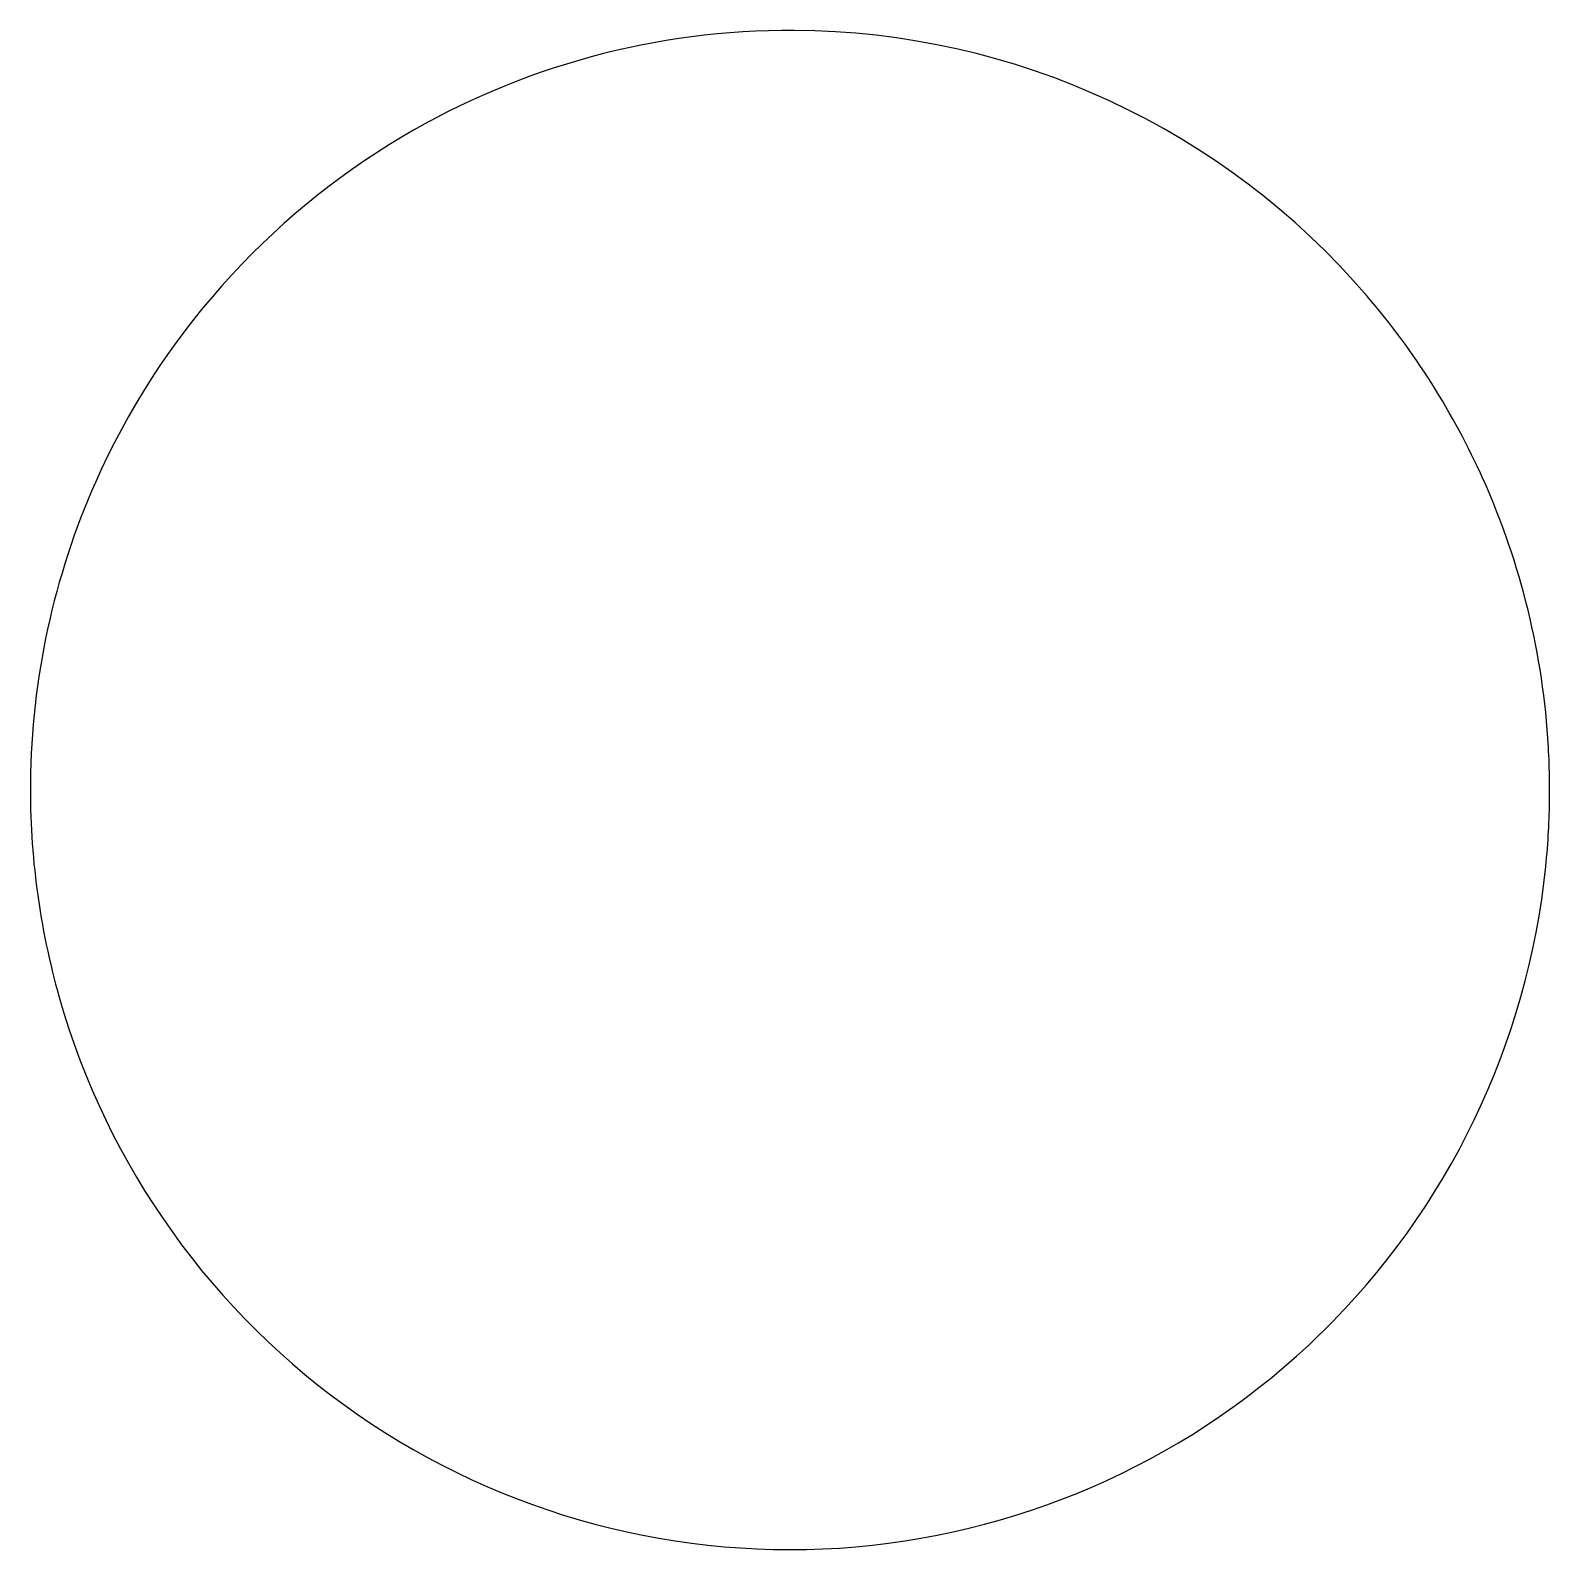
# Model space of a CAD drawing. Header units: metres. Extents: x -238 to 237, y -238 to 237.
import ezdxf

# ---------------------------------------------------------------- set-up
doc = ezdxf.new("R2010")
doc.units = ezdxf.units.M

msp = doc.modelspace()

# ---------------------------------------------------------------- linework, layer by layer
for centre, radius, start, end in [((-0.11, -0.03), 237.51, 449.6712, 480.6914), ((-0.12, -0.14), 237.62, 400.5593, 449.6692), ((-0.08, -0.08), 237.57, 480.6914, 516.1052), ((-0.07, -0.1), 237.56, 384.1524, 400.5601), ((-0.27, 0), 237.37, 516.1049, 539.4341), ((0.02, -0.05), 237.46, 363.2325, 384.1508), ((6.51, 0.24), 230.96, 360.6782, 363.2509), ((-0.19, 0.01), 237.45, 539.436, 555.8511), ((-8.77, 0.01), 246.24, 359.9974, 360.6895), ((-15.51, -0.04), 252.98, 358.7091, 360.0084), ((10.4, -0.49), 227.07, 716.8969, 718.6763), ((-1.52, 0.06), 239, 714.234, 716.919), ((-0.02, -0.05), 237.5, 674.2965, 714.2248), ((-0.03, 0.04), 237.61, 555.8495, 595.2591), ((-0.05, -0.02), 237.54, 634.9747, 674.2965), ((-0.05, 0.01), 237.57, 595.259, 634.9747)]:
    msp.add_arc(centre, radius, start, end)

doc.saveas('drawing.dxf')
